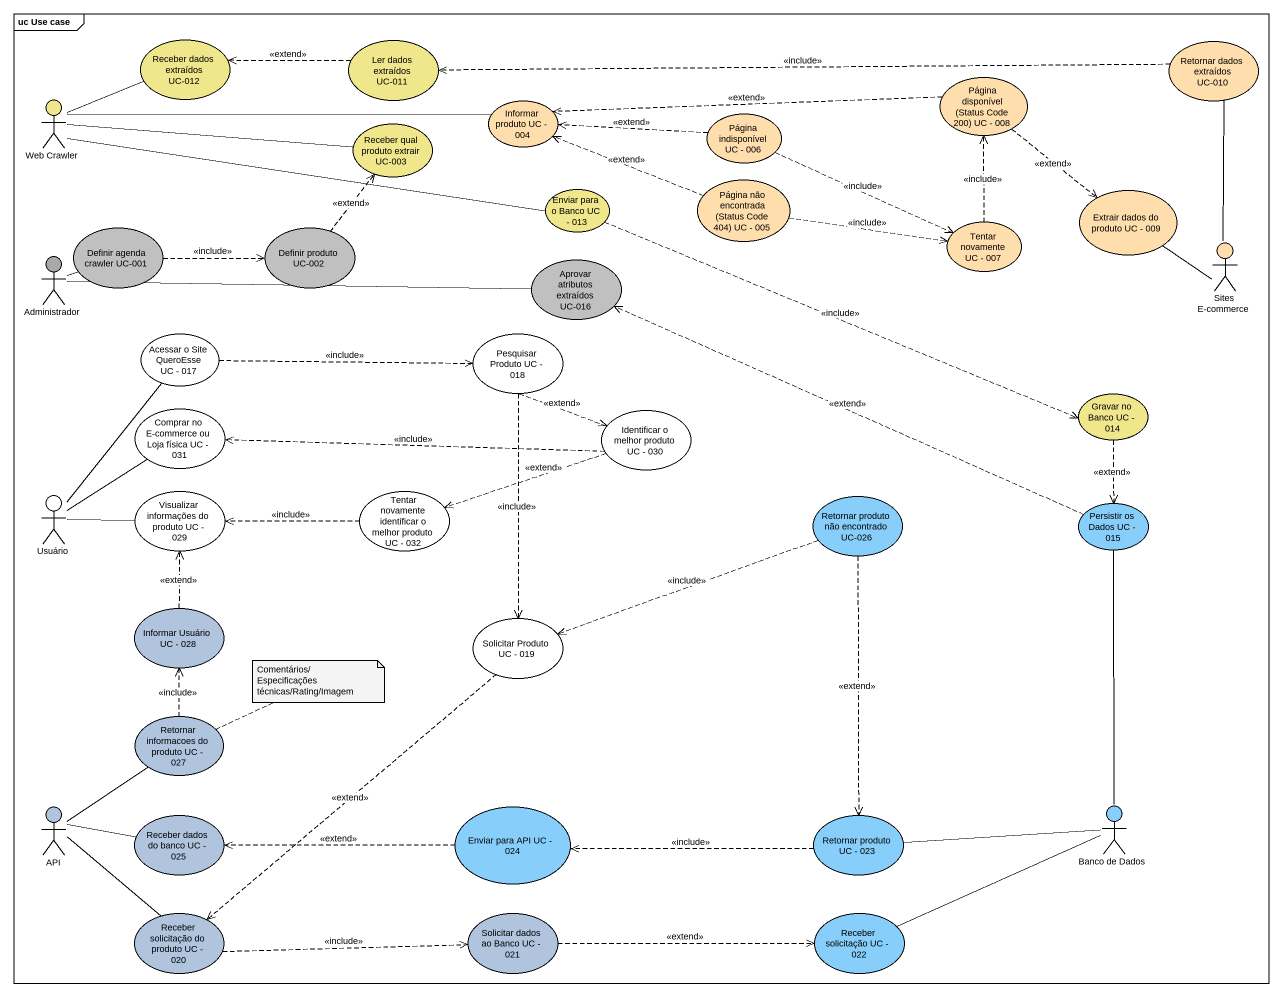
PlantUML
@startuml
mainframe uc Use case
usecase "Receber dados extraídos UC-012" as Receber_dados_extraídos_UC #F0E68C
usecase "Ler dados extraídos UC-011" as Ler_dados_extraídos_UC_011 #F0E68C
usecase "Retornar dados extraídos UC-010" as Retornar_dados_extraídos_UC #FFDEAD
actor "Web Crawler" as Web_Crawler #F0E68C
usecase "Informar produto UC - 004" as Informar_produto_UC_004 #FFDEAD
usecase "Página indisponível UC - 006" as Página_indisponível_UC_006 #FFDEAD
usecase "Página disponível (Status Code 200) UC - 008" as Página_disponível_Status #FFDEAD
usecase "Receber qual produto extrair UC-003" as Receber_qual_produto #F0E68C
usecase "Enviar para o Banco UC - 013" as Enviar_para_o_Banco_UC_013 #F0E68C
usecase "Página não encontrada (Status Code 404) UC - 005" as Página_não_encontrada #FFDEAD
usecase "Extrair dados do produto UC - 009" as Extrair_dados_do_produto_UC #FFDEAD
usecase "Definir agenda crawler UC-001" as Definir_agenda_crawler_UC #C0C0C0
usecase "Definir produto UC-002" as Definir_produto_UC_002 #C0C0C0
usecase "Tentar novamente UC - 007" as Tentar_novamente_UC_007 #FFDEAD
actor Administrador #A9A9A9
usecase "Aprovar atributos extraídos UC-016" as Aprovar_atributos_extraídos #C0C0C0
actor "Sites E-commerce" as Sites_E_commerce #FFDEAD
usecase "Acessar o Site QueroEsse UC - 017" as Acessar_o_Site_QueroEsse_UC #FFFFFF
usecase "Pesquisar Produto UC - 018" as Pesquisar_Produto_UC_018 #FFFFFF
usecase "Comprar no E-commerce ou Loja física UC - 031" as Comprar_no_E_commerce_ou #FFFFFF
usecase "Identificar o melhor produto UC - 030" as Identificar_o_melhor #FFFFFF
usecase "Gravar no Banco UC - 014" as Gravar_no_Banco_UC_014 #F0E68C
actor Usuário #FFFFFF
usecase "Visualizar informações do produto UC - 029" as Visualizar_informações_do #FFFFFF
usecase "Tentar novamente identificar o melhor produto UC - 032" as Tentar_novamente #FFFFFF
usecase "Retornar produto não encontrado UC-026" as Retornar_produto_não #87CEFA
usecase "Persistir os Dados UC - 015" as Persistir_os_Dados_UC_015 #87CEFA
usecase "Informar Usuário UC - 028" as Informar_Usuário_UC_028 #B0C4DE
usecase "Solicitar Produto UC - 019" as Solicitar_Produto_UC_019 #FFFFFF
usecase "Retornar informacoes do produto UC - 027" as Retornar_informacoes_do #B0C4DE
actor API #B0C4DE
usecase "Enviar para API UC - 024" as Enviar_para_API_UC_024 #87CEFA
actor "Banco de Dados" as Banco_de_Dados #87CEFA
usecase "Receber dados do banco UC - 025" as Receber_dados_do_banco_UC #B0C4DE
usecase "Retornar produto UC - 023" as Retornar_produto_UC_023 #87CEFA
usecase "Receber solicitação do produto UC - 020" as Receber_solicitação_do #B0C4DE
usecase "Solicitar dados ao Banco UC - 021" as Solicitar_dados_ao_Banco_UC #B0C4DE
usecase "Receber solicitação UC - 022" as Receber_solicitação_UC_022 #87CEFA
Ler_dados_extraídos_UC_011 .left.> Receber_dados_extraídos_UC : <<extend>>
Retornar_dados_extraídos_UC .left.> Ler_dados_extraídos_UC_011 : <<include>>
Web_Crawler -right- Receber_dados_extraídos_UC
Web_Crawler -right- Informar_produto_UC_004
Web_Crawler -right- Enviar_para_o_Banco_UC_013
Página_indisponível_UC_006 .left.> Informar_produto_UC_004 : <<extend>>
Página_indisponível_UC_006 .right.> Tentar_novamente_UC_007 : <<include>>
Página_disponível_Status .left.> Informar_produto_UC_004 : <<extend>>
Página_disponível_Status ..> Extrair_dados_do_produto_UC : <<extend>>
Receber_qual_produto -left- Web_Crawler
Enviar_para_o_Banco_UC_013 .right.> Gravar_no_Banco_UC_014 : <<include>>
Página_não_encontrada .left.> Informar_produto_UC_004 : <<extend>>
Página_não_encontrada .right.> Tentar_novamente_UC_007 : <<include>>
Extrair_dados_do_produto_UC -- Sites_E_commerce
Definir_agenda_crawler_UC .right.> Definir_produto_UC_002 : <<include>>
Definir_produto_UC_002 .up.> Receber_qual_produto : <<extend>>
Tentar_novamente_UC_007 .up.> Página_disponível_Status : <<include>>
Administrador -right- Definir_agenda_crawler_UC
Aprovar_atributos_extraídos -left- Administrador
Sites_E_commerce -up- Retornar_dados_extraídos_UC
Acessar_o_Site_QueroEsse_UC .right.> Pesquisar_Produto_UC_018 : <<include>>
Pesquisar_Produto_UC_018 .right.> Identificar_o_melhor : <<extend>>
Pesquisar_Produto_UC_018 ..> Solicitar_Produto_UC_019 : <<include>>
Identificar_o_melhor .left.> Comprar_no_E_commerce_ou : <<include>>
Identificar_o_melhor .left.> Tentar_novamente : <<extend>>
Gravar_no_Banco_UC_014 ..> Persistir_os_Dados_UC_015 : <<extend>>
Usuário -up- Acessar_o_Site_QueroEsse_UC
Usuário -up- Comprar_no_E_commerce_ou
Usuário -right- Visualizar_informações_do
Tentar_novamente .left.> Visualizar_informações_do : <<include>>
Retornar_produto_não .left.> Solicitar_Produto_UC_019 : <<include>>
Retornar_produto_não ..> Retornar_produto_UC_023 : <<extend>>
Persistir_os_Dados_UC_015 .left.> Aprovar_atributos_extraídos : <<extend>>
Informar_Usuário_UC_028 .up.> Visualizar_informações_do : <<extend>>
Solicitar_Produto_UC_019 ..> Receber_solicitação_do : <<extend>>
Retornar_informacoes_do .up.> Informar_Usuário_UC_028 : <<include>>
API -up- Retornar_informacoes_do
API -right- Receber_dados_do_banco_UC
API -- Receber_solicitação_do
Enviar_para_API_UC_024 .left.> Receber_dados_do_banco_UC : <<extend>>
Banco_de_Dados -up- Persistir_os_Dados_UC_015
Banco_de_Dados -left- Retornar_produto_UC_023
Banco_de_Dados -left- Receber_solicitação_UC_022
Retornar_produto_UC_023 .left.> Enviar_para_API_UC_024 : <<include>>
Receber_solicitação_do .right.> Solicitar_dados_ao_Banco_UC : <<include>>
Solicitar_dados_ao_Banco_UC .right.> Receber_solicitação_UC_022 : <<extend>>
note right of Retornar_informacoes_do : Comentários/Especificações técnicas/Rating/Imagem
@enduml
